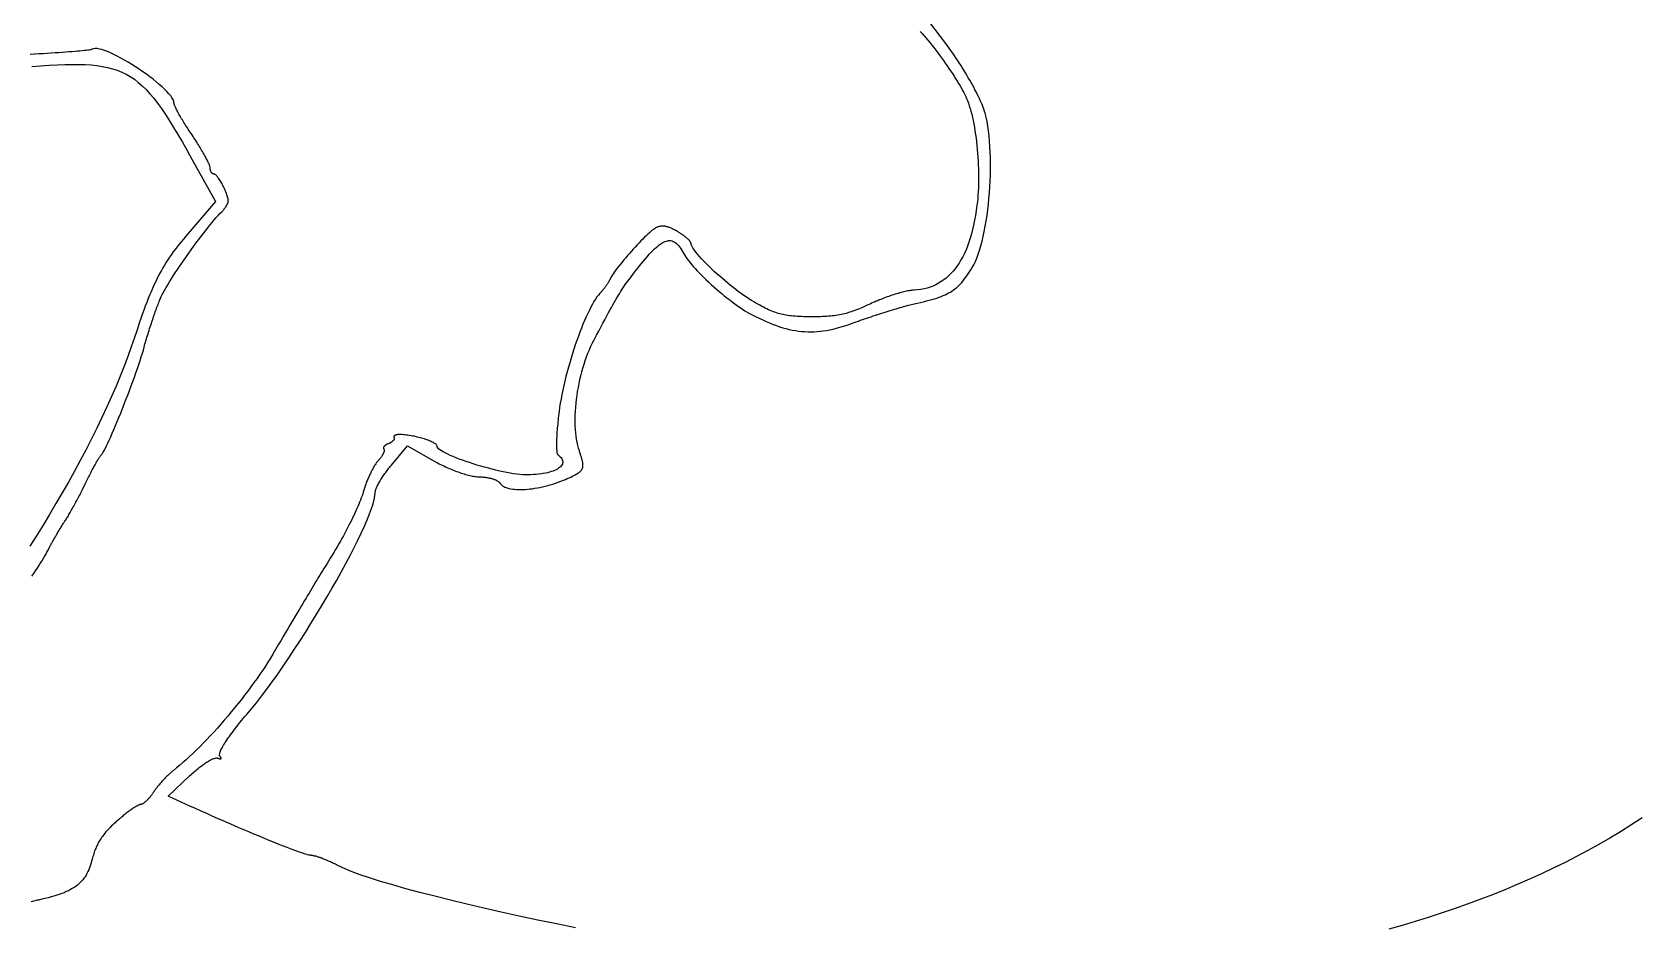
# Model space of a CAD drawing. Extents: x -25 to 25, y -25 to 25.
# Drawn here: x -2.65 to 13.23, y -16.41 to -7.57 of the extents above; entities that cross this region are included whole.
import ezdxf

# ---------------------------------------------------------------- set-up
doc = ezdxf.new("R2010")
doc.units = 0
for name, color, linetype in [('CUT', 1, 'CONTINUOUS'), ('MYON', 7, 'CONTINUOUS'), ('YOUMU', 7, 'CONTINUOUS')]:
    doc.layers.add(name, color=color, linetype=linetype)

msp = doc.modelspace()

# ---------------------------------------------------------------- linework, layer by layer
at = {"layer": 'CUT'}
msp.add_circle((0, 0), 25, dxfattribs=at)
at = {"layer": 'MYON'}
for points in [[(2.717, -16.42), (2.529, -16.382), (2.344, -16.344), (2.162, -16.305), (1.984, -16.266), (1.811, -16.227), (1.644, -16.188), (1.482, -16.149), (1.328, -16.11), (1.18, -16.072), (1.041, -16.035), (0.911, -15.998), (0.791, -15.962), (0.681, -15.927), (0.581, -15.893), (0.494, -15.86), (0.418, -15.829), (0.356, -15.799), (0.346, -15.794), (0.337, -15.79), (0.327, -15.785), (0.317, -15.78), (0.307, -15.775), (0.297, -15.771), (0.287, -15.766), (0.277, -15.762), (0.268, -15.758), (0.258, -15.753), (0.248, -15.749), (0.239, -15.746), (0.229, -15.742), (0.22, -15.738), (0.211, -15.735), (0.202, -15.731), (0.194, -15.728), (0.185, -15.725), (0.177, -15.723), (0.169, -15.72), (0.161, -15.718), (0.154, -15.715), (0.147, -15.713), (0.14, -15.712), (0.133, -15.71), (0.127, -15.709), (0.121, -15.708), (0.116, -15.707), (0.111, -15.706), (0.107, -15.706), (0.103, -15.705), (0.095, -15.705), (0.084, -15.703), (0.071, -15.699), (0.054, -15.695), (0.035, -15.689), (0.013, -15.681), (-0.011, -15.673), (-0.037, -15.664), (-0.066, -15.653), (-0.097, -15.641), (-0.13, -15.629), (-0.166, -15.615), (-0.203, -15.6), (-0.242, -15.585), (-0.282, -15.568), (-0.325, -15.551), (-0.369, -15.533), (-0.414, -15.514), (-0.461, -15.495), (-0.509, -15.474), (-0.558, -15.453), (-0.608, -15.432), (-0.659, -15.41), (-0.711, -15.387), (-0.764, -15.364), (-0.818, -15.341), (-0.872, -15.317), (-0.926, -15.293), (-0.982, -15.268), (-1.037, -15.243), (-1.093, -15.218), (-1.308, -15.12), (-1.093, -14.918), (-1.081, -14.907), (-1.07, -14.896), (-1.058, -14.886), (-1.047, -14.876), (-1.035, -14.866), (-1.024, -14.857), (-1.012, -14.848), (-1.001, -14.839), (-0.99, -14.83), (-0.979, -14.822), (-0.968, -14.814), (-0.958, -14.807), (-0.947, -14.8), (-0.937, -14.793), (-0.927, -14.786), (-0.917, -14.78), (-0.908, -14.775), (-0.898, -14.769), (-0.89, -14.765), (-0.881, -14.76), (-0.873, -14.756), (-0.865, -14.753), (-0.857, -14.75), (-0.85, -14.747), (-0.844, -14.745), (-0.838, -14.744), (-0.832, -14.743), (-0.827, -14.743), (-0.822, -14.743), (-0.818, -14.744), (-0.814, -14.745), (-0.811, -14.747), (-0.808, -14.748), (-0.805, -14.749), (-0.802, -14.75), (-0.799, -14.751), (-0.797, -14.752), (-0.795, -14.752), (-0.793, -14.753), (-0.791, -14.753), (-0.789, -14.753), (-0.787, -14.753), (-0.786, -14.753), (-0.785, -14.753), (-0.784, -14.752), (-0.783, -14.752), (-0.783, -14.751), (-0.782, -14.75), (-0.782, -14.749), (-0.782, -14.748), (-0.782, -14.747), (-0.782, -14.745), (-0.783, -14.744), (-0.784, -14.742), (-0.785, -14.741), (-0.786, -14.739), (-0.787, -14.737), (-0.789, -14.734), (-0.79, -14.732), (-0.792, -14.73), (-0.794, -14.727), (-0.797, -14.725), (-0.799, -14.721), (-0.8, -14.717), (-0.8, -14.712), (-0.799, -14.706), (-0.798, -14.699), (-0.796, -14.692), (-0.793, -14.683), (-0.789, -14.674), (-0.785, -14.664), (-0.779, -14.654), (-0.773, -14.642), (-0.767, -14.63), (-0.759, -14.618), (-0.751, -14.604), (-0.743, -14.591), (-0.733, -14.576), (-0.724, -14.561), (-0.713, -14.546), (-0.702, -14.53), (-0.691, -14.514), (-0.679, -14.498), (-0.666, -14.481), (-0.653, -14.463), (-0.639, -14.446), (-0.625, -14.428), (-0.611, -14.41), (-0.596, -14.391), (-0.581, -14.373), (-0.565, -14.354), (-0.549, -14.335), (-0.533, -14.316), (-0.485, -14.259), (-0.435, -14.198), (-0.384, -14.133), (-0.332, -14.063), (-0.279, -13.991), (-0.225, -13.915), (-0.171, -13.836), (-0.116, -13.755), (-0.061, -13.673), (-0.006, -13.588), (0.049, -13.503), (0.103, -13.416), (0.156, -13.33), (0.209, -13.243), (0.26, -13.156), (0.309, -13.07), (0.358, -12.986), (0.404, -12.902), (0.448, -12.821), (0.49, -12.742), (0.529, -12.665), (0.566, -12.591), (0.6, -12.521), (0.631, -12.454), (0.658, -12.391), (0.682, -12.333), (0.701, -12.28), (0.717, -12.232), (0.729, -12.189), (0.736, -12.153), (0.738, -12.123), (0.739, -12.118), (0.739, -12.113), (0.74, -12.108), (0.742, -12.102), (0.744, -12.095), (0.746, -12.088), (0.749, -12.081), (0.752, -12.074), (0.755, -12.066), (0.759, -12.058), (0.763, -12.05), (0.767, -12.041), (0.772, -12.032), (0.777, -12.023), (0.783, -12.013), (0.788, -12.004), (0.794, -11.994), (0.8, -11.984), (0.807, -11.974), (0.813, -11.964), (0.82, -11.954), (0.827, -11.943), (0.834, -11.933), (0.842, -11.923), (0.849, -11.912), (0.857, -11.902), (0.865, -11.891), (0.873, -11.881), (0.882, -11.87), (0.89, -11.86), (0.898, -11.85), (1.059, -11.66), (1.326, -11.813), (1.34, -11.821), (1.355, -11.829), (1.37, -11.837), (1.385, -11.844), (1.401, -11.852), (1.416, -11.859), (1.432, -11.867), (1.447, -11.874), (1.463, -11.881), (1.479, -11.888), (1.495, -11.894), (1.511, -11.901), (1.526, -11.907), (1.542, -11.913), (1.557, -11.918), (1.573, -11.924), (1.588, -11.929), (1.603, -11.934), (1.618, -11.938), (1.632, -11.942), (1.646, -11.946), (1.66, -11.95), (1.674, -11.953), (1.687, -11.956), (1.699, -11.959), (1.711, -11.961), (1.723, -11.963), (1.734, -11.964), (1.745, -11.966), (1.755, -11.966), (1.764, -11.966), (1.773, -11.967), (1.782, -11.967), (1.791, -11.967), (1.8, -11.968), (1.809, -11.969), (1.818, -11.97), (1.827, -11.971), (1.836, -11.972), (1.844, -11.973), (1.853, -11.975), (1.861, -11.977), (1.869, -11.978), (1.877, -11.98), (1.885, -11.982), (1.892, -11.984), (1.9, -11.987), (1.907, -11.989), (1.914, -11.992), (1.92, -11.994), (1.927, -11.997), (1.933, -11.999), (1.938, -12.002), (1.944, -12.005), (1.949, -12.008), (1.954, -12.011), (1.958, -12.014), (1.962, -12.017), (1.966, -12.021), (1.969, -12.024), (1.972, -12.027), (1.974, -12.031), (1.98, -12.039), (1.988, -12.047), (1.997, -12.054), (2.008, -12.061), (2.02, -12.067), (2.033, -12.072), (2.047, -12.077), (2.063, -12.081), (2.079, -12.084), (2.097, -12.087), (2.115, -12.089), (2.135, -12.09), (2.155, -12.091), (2.176, -12.091), (2.198, -12.091), (2.221, -12.09), (2.244, -12.088), (2.267, -12.086), (2.291, -12.083), (2.316, -12.079), (2.341, -12.075), (2.366, -12.07), (2.391, -12.065), (2.417, -12.058), (2.443, -12.052), (2.468, -12.045), (2.494, -12.037), (2.52, -12.028), (2.546, -12.019), (2.571, -12.01), (2.597, -11.999), (2.617, -11.991), (2.636, -11.983), (2.654, -11.975), (2.67, -11.968), (2.686, -11.96), (2.7, -11.954), (2.713, -11.947), (2.725, -11.94), (2.736, -11.934), (2.746, -11.928), (2.754, -11.921), (2.762, -11.915), (2.769, -11.908), (2.775, -11.901), (2.78, -11.894), (2.784, -11.887), (2.787, -11.879), (2.789, -11.871), (2.79, -11.863), (2.791, -11.854), (2.791, -11.844), (2.79, -11.834), (2.789, -11.824), (2.786, -11.812), (2.784, -11.8), (2.78, -11.787), (2.776, -11.773), (2.771, -11.759), (2.766, -11.743), (2.761, -11.726), (2.755, -11.709), (2.746, -11.682), (2.739, -11.655), (2.732, -11.625), (2.727, -11.595), (2.722, -11.563), (2.719, -11.531), (2.716, -11.497), (2.714, -11.462), (2.714, -11.427), (2.714, -11.39), (2.715, -11.353), (2.716, -11.316), (2.719, -11.278), (2.723, -11.24), (2.727, -11.201), (2.732, -11.162), (2.738, -11.123), (2.745, -11.084), (2.752, -11.045), (2.761, -11.006), (2.77, -10.967), (2.78, -10.929), (2.79, -10.891), (2.802, -10.853), (2.814, -10.816), (2.826, -10.78), (2.84, -10.745), (2.854, -10.71), (2.869, -10.676), (2.884, -10.644), (2.9, -10.612), (2.924, -10.568), (2.946, -10.526), (2.967, -10.486), (2.987, -10.449), (3.006, -10.414), (3.023, -10.381), (3.04, -10.35), (3.056, -10.321), (3.071, -10.294), (3.086, -10.268), (3.1, -10.244), (3.113, -10.22), (3.126, -10.199), (3.138, -10.178), (3.15, -10.158), (3.162, -10.138), (3.174, -10.12), (3.186, -10.102), (3.197, -10.084), (3.209, -10.067), (3.221, -10.05), (3.233, -10.033), (3.246, -10.016), (3.259, -9.999), (3.272, -9.981), (3.286, -9.963), (3.301, -9.944), (3.316, -9.924), (3.333, -9.904), (3.35, -9.882), (3.368, -9.86), (3.388, -9.834), (3.408, -9.811), (3.427, -9.788), (3.446, -9.768), (3.464, -9.748), (3.481, -9.73), (3.498, -9.714), (3.514, -9.699), (3.529, -9.686), (3.544, -9.674), (3.559, -9.664), (3.573, -9.655), (3.586, -9.648), (3.6, -9.642), (3.612, -9.637), (3.625, -9.634), (3.637, -9.632), (3.648, -9.632), (3.66, -9.633), (3.671, -9.636), (3.682, -9.64), (3.693, -9.646), (3.703, -9.652), (3.714, -9.661), (3.724, -9.67), (3.734, -9.681), (3.744, -9.694), (3.754, -9.707), (3.764, -9.723), (3.774, -9.739), (3.784, -9.757), (3.793, -9.773), (3.804, -9.79), (3.816, -9.808), (3.83, -9.827), (3.845, -9.846), (3.862, -9.867), (3.88, -9.887), (3.899, -9.909), (3.919, -9.931), (3.941, -9.953), (3.963, -9.975), (3.986, -9.998), (4.009, -10.021), (4.033, -10.044), (4.058, -10.066), (4.083, -10.089), (4.109, -10.112), (4.135, -10.134), (4.161, -10.156), (4.187, -10.177), (4.213, -10.198), (4.24, -10.219), (4.266, -10.238), (4.291, -10.257), (4.317, -10.276), (4.342, -10.293), (4.366, -10.309), (4.39, -10.325), (4.413, -10.339), (4.436, -10.352), (4.457, -10.363), (4.494, -10.382), (4.53, -10.4), (4.566, -10.416), (4.601, -10.432), (4.635, -10.446), (4.668, -10.46), (4.701, -10.472), (4.733, -10.483), (4.765, -10.493), (4.796, -10.502), (4.828, -10.509), (4.858, -10.516), (4.889, -10.522), (4.92, -10.526), (4.95, -10.53), (4.98, -10.532), (5.011, -10.533), (5.041, -10.533), (5.072, -10.533), (5.103, -10.531), (5.134, -10.528), (5.165, -10.524), (5.197, -10.519), (5.229, -10.513), (5.262, -10.506), (5.295, -10.498), (5.329, -10.488), (5.363, -10.478), (5.399, -10.467), (5.435, -10.455), (5.471, -10.442), (5.491, -10.435), (5.511, -10.427), (5.532, -10.42), (5.552, -10.413), (5.573, -10.406), (5.594, -10.398), (5.616, -10.391), (5.637, -10.384), (5.658, -10.377), (5.68, -10.37), (5.701, -10.363), (5.722, -10.356), (5.744, -10.349), (5.765, -10.342), (5.786, -10.336), (5.806, -10.329), (5.827, -10.323), (5.847, -10.317), (5.867, -10.311), (5.886, -10.305), (5.905, -10.299), (5.923, -10.294), (5.941, -10.289), (5.958, -10.284), (5.975, -10.28), (5.991, -10.275), (6.007, -10.271), (6.021, -10.267), (6.035, -10.264), (6.048, -10.261), (6.061, -10.258), (6.094, -10.251), (6.126, -10.243), (6.156, -10.236), (6.185, -10.229), (6.212, -10.222), (6.238, -10.214), (6.262, -10.207), (6.285, -10.2), (6.308, -10.192), (6.329, -10.184), (6.349, -10.176), (6.368, -10.168), (6.386, -10.159), (6.403, -10.15), (6.42, -10.141), (6.435, -10.131), (6.451, -10.12), (6.465, -10.11), (6.48, -10.098), (6.493, -10.086), (6.507, -10.073), (6.52, -10.059), (6.533, -10.045), (6.546, -10.03), (6.558, -10.014), (6.571, -9.997), (6.584, -9.98), (6.597, -9.961), (6.61, -9.941), (6.623, -9.92), (6.637, -9.898), (6.653, -9.871), (6.668, -9.839), (6.682, -9.805), (6.696, -9.767), (6.709, -9.727), (6.722, -9.684), (6.734, -9.639), (6.745, -9.591), (6.755, -9.542), (6.765, -9.491), (6.774, -9.438), (6.782, -9.384), (6.789, -9.329), (6.796, -9.273), (6.801, -9.216), (6.806, -9.158), (6.81, -9.1), (6.813, -9.042), (6.815, -8.985), (6.816, -8.927), (6.816, -8.87), (6.815, -8.814), (6.814, -8.758), (6.811, -8.704), (6.807, -8.651), (6.802, -8.599), (6.797, -8.549), (6.79, -8.502), (6.782, -8.456), (6.773, -8.412), (6.763, -8.372), (6.758, -8.357), (6.753, -8.341), (6.747, -8.324), (6.741, -8.307), (6.733, -8.289), (6.725, -8.269), (6.716, -8.25), (6.707, -8.229), (6.697, -8.208), (6.686, -8.186), (6.675, -8.164), (6.663, -8.142), (6.651, -8.118), (6.638, -8.095), (6.625, -8.071), (6.611, -8.047), (6.597, -8.023), (6.583, -7.998), (6.568, -7.974), (6.553, -7.949), (6.538, -7.924), (6.522, -7.9), (6.506, -7.875), (6.49, -7.851), (6.474, -7.826), (6.457, -7.802), (6.441, -7.778), (6.424, -7.754), (6.408, -7.731), (6.391, -7.708), (6.374, -7.686), (6.059, -7.269)], [(-2.655, -7.914), (-2.567, -7.907), (-2.483, -7.901), (-2.404, -7.897), (-2.329, -7.893), (-2.258, -7.892), (-2.191, -7.892), (-2.128, -7.894), (-2.068, -7.897), (-2.012, -7.903), (-1.958, -7.911), (-1.906, -7.921), (-1.858, -7.934), (-1.811, -7.949), (-1.766, -7.967), (-1.723, -7.988), (-1.682, -8.012), (-1.641, -8.039), (-1.602, -8.07), (-1.564, -8.104), (-1.525, -8.141), (-1.488, -8.182), (-1.45, -8.227), (-1.412, -8.276), (-1.373, -8.329), (-1.334, -8.386), (-1.294, -8.448), (-1.253, -8.514), (-1.21, -8.585), (-1.166, -8.661), (-1.12, -8.742), (-1.072, -8.827), (-0.838, -9.245), (-1.133, -9.59), (-1.156, -9.617), (-1.177, -9.643), (-1.198, -9.669), (-1.218, -9.695), (-1.238, -9.72), (-1.257, -9.745), (-1.275, -9.771), (-1.293, -9.796), (-1.31, -9.822), (-1.326, -9.847), (-1.343, -9.874), (-1.359, -9.9), (-1.374, -9.927), (-1.389, -9.955), (-1.404, -9.983), (-1.419, -10.012), (-1.433, -10.042), (-1.448, -10.073), (-1.462, -10.104), (-1.476, -10.137), (-1.49, -10.171), (-1.505, -10.206), (-1.519, -10.243), (-1.533, -10.281), (-1.548, -10.32), (-1.563, -10.361), (-1.578, -10.403), (-1.593, -10.448), (-1.608, -10.494), (-1.624, -10.542), (-1.641, -10.591), (-1.671, -10.683), (-1.705, -10.777), (-1.742, -10.874), (-1.781, -10.972), (-1.822, -11.072), (-1.866, -11.173), (-1.912, -11.276), (-1.961, -11.38), (-2.011, -11.485), (-2.064, -11.59), (-2.118, -11.697), (-2.175, -11.804), (-2.232, -11.911), (-2.292, -12.018), (-2.353, -12.125), (-2.415, -12.231), (-2.478, -12.338), (-2.543, -12.443), (-2.608, -12.548), (-2.675, -12.651)], [(13.255, -15.335), (13.142, -15.408), (13.039, -15.472), (12.934, -15.535), (12.826, -15.597), (12.717, -15.658), (12.605, -15.717), (12.492, -15.775), (12.376, -15.832), (12.259, -15.887), (12.14, -15.941), (12.02, -15.994), (11.898, -16.045), (11.775, -16.095), (11.65, -16.143), (11.525, -16.189), (11.398, -16.234), (11.27, -16.278), (11.141, -16.32), (11.012, -16.36), (10.882, -16.398), (10.751, -16.435)]]:
    msp.add_lwpolyline(points, dxfattribs=at)
at = {"layer": 'YOUMU'}
for points in [[(6.123, -7.567), (6.142, -7.588), (6.16, -7.609), (6.179, -7.631), (6.198, -7.654), (6.217, -7.677), (6.237, -7.701), (6.256, -7.726), (6.275, -7.751), (6.295, -7.776), (6.314, -7.802), (6.333, -7.827), (6.351, -7.853), (6.37, -7.879), (6.388, -7.905), (6.406, -7.931), (6.423, -7.957), (6.44, -7.982), (6.457, -8.008), (6.472, -8.032), (6.488, -8.057), (6.502, -8.081), (6.516, -8.104), (6.529, -8.127), (6.541, -8.149), (6.552, -8.17), (6.563, -8.19), (6.572, -8.21), (6.581, -8.228), (6.59, -8.25), (6.599, -8.274), (6.607, -8.3), (6.616, -8.326), (6.623, -8.355), (6.631, -8.384), (6.638, -8.415), (6.645, -8.447), (6.652, -8.479), (6.658, -8.513), (6.663, -8.548), (6.669, -8.583), (6.674, -8.619), (6.678, -8.656), (6.682, -8.693), (6.686, -8.731), (6.689, -8.769), (6.692, -8.807), (6.694, -8.845), (6.696, -8.883), (6.697, -8.922), (6.698, -8.96), (6.699, -8.998), (6.699, -9.035), (6.698, -9.073), (6.697, -9.109), (6.695, -9.146), (6.693, -9.181), (6.69, -9.216), (6.687, -9.25), (6.683, -9.283), (6.676, -9.335), (6.669, -9.384), (6.66, -9.432), (6.65, -9.479), (6.64, -9.524), (6.629, -9.567), (6.616, -9.609), (6.603, -9.649), (6.589, -9.687), (6.575, -9.724), (6.559, -9.759), (6.542, -9.792), (6.525, -9.824), (6.507, -9.855), (6.488, -9.883), (6.468, -9.91), (6.447, -9.936), (6.425, -9.959), (6.403, -9.982), (6.379, -10.002), (6.355, -10.021), (6.33, -10.038), (6.304, -10.054), (6.277, -10.068), (6.249, -10.081), (6.221, -10.091), (6.191, -10.101), (6.161, -10.108), (6.129, -10.114), (6.097, -10.119), (6.064, -10.121), (6.055, -10.122), (6.045, -10.123), (6.035, -10.124), (6.024, -10.126), (6.012, -10.128), (6, -10.13), (5.987, -10.133), (5.974, -10.136), (5.961, -10.139), (5.947, -10.143), (5.933, -10.146), (5.919, -10.15), (5.904, -10.154), (5.889, -10.159), (5.874, -10.163), (5.859, -10.168), (5.843, -10.173), (5.827, -10.178), (5.812, -10.184), (5.796, -10.189), (5.78, -10.195), (5.764, -10.201), (5.749, -10.207), (5.733, -10.213), (5.717, -10.219), (5.702, -10.226), (5.686, -10.232), (5.671, -10.239), (5.656, -10.245), (5.641, -10.252), (5.627, -10.259), (5.606, -10.268), (5.586, -10.278), (5.566, -10.287), (5.547, -10.295), (5.529, -10.303), (5.511, -10.31), (5.493, -10.317), (5.475, -10.324), (5.458, -10.33), (5.441, -10.336), (5.424, -10.341), (5.408, -10.346), (5.391, -10.351), (5.374, -10.355), (5.358, -10.359), (5.341, -10.363), (5.324, -10.366), (5.307, -10.369), (5.29, -10.372), (5.272, -10.374), (5.254, -10.376), (5.236, -10.378), (5.217, -10.38), (5.198, -10.381), (5.178, -10.382), (5.157, -10.383), (5.136, -10.384), (5.114, -10.384), (5.092, -10.385), (5.069, -10.385), (5.044, -10.385), (5.019, -10.385), (4.994, -10.384), (4.971, -10.384), (4.949, -10.383), (4.927, -10.382), (4.907, -10.381), (4.887, -10.38), (4.868, -10.378), (4.849, -10.377), (4.832, -10.375), (4.814, -10.372), (4.797, -10.37), (4.781, -10.367), (4.765, -10.363), (4.749, -10.36), (4.734, -10.356), (4.718, -10.351), (4.703, -10.346), (4.687, -10.341), (4.672, -10.335), (4.656, -10.329), (4.64, -10.322), (4.624, -10.315), (4.608, -10.307), (4.591, -10.299), (4.573, -10.29), (4.555, -10.281), (4.537, -10.271), (4.518, -10.26), (4.498, -10.249), (4.477, -10.237), (4.454, -10.223), (4.43, -10.208), (4.405, -10.192), (4.38, -10.175), (4.354, -10.156), (4.328, -10.137), (4.301, -10.117), (4.274, -10.096), (4.248, -10.075), (4.221, -10.053), (4.194, -10.031), (4.168, -10.008), (4.142, -9.985), (4.116, -9.963), (4.091, -9.94), (4.067, -9.917), (4.044, -9.894), (4.021, -9.872), (3.999, -9.85), (3.979, -9.829), (3.959, -9.809), (3.941, -9.789), (3.925, -9.769), (3.91, -9.751), (3.897, -9.734), (3.885, -9.718), (3.875, -9.703), (3.868, -9.69), (3.862, -9.677), (3.858, -9.667), (3.857, -9.658), (3.857, -9.656), (3.856, -9.654), (3.856, -9.651), (3.854, -9.649), (3.853, -9.646), (3.851, -9.643), (3.849, -9.64), (3.846, -9.637), (3.843, -9.633), (3.84, -9.63), (3.837, -9.626), (3.833, -9.623), (3.829, -9.619), (3.825, -9.615), (3.82, -9.611), (3.816, -9.607), (3.811, -9.603), (3.806, -9.599), (3.8, -9.595), (3.795, -9.59), (3.789, -9.586), (3.783, -9.582), (3.777, -9.577), (3.771, -9.573), (3.764, -9.569), (3.758, -9.564), (3.751, -9.56), (3.745, -9.556), (3.738, -9.551), (3.731, -9.547), (3.724, -9.543), (3.714, -9.537), (3.705, -9.532), (3.696, -9.527), (3.687, -9.523), (3.679, -9.518), (3.671, -9.514), (3.663, -9.511), (3.655, -9.507), (3.647, -9.504), (3.639, -9.501), (3.632, -9.499), (3.625, -9.497), (3.618, -9.495), (3.611, -9.493), (3.604, -9.492), (3.598, -9.491), (3.591, -9.49), (3.585, -9.49), (3.578, -9.49), (3.572, -9.49), (3.566, -9.49), (3.56, -9.491), (3.554, -9.492), (3.548, -9.493), (3.542, -9.494), (3.536, -9.496), (3.53, -9.498), (3.524, -9.501), (3.518, -9.503), (3.512, -9.506), (3.506, -9.509), (3.496, -9.515), (3.486, -9.522), (3.474, -9.531), (3.461, -9.542), (3.447, -9.555), (3.431, -9.569), (3.415, -9.584), (3.399, -9.6), (3.381, -9.618), (3.363, -9.636), (3.345, -9.655), (3.326, -9.675), (3.307, -9.696), (3.288, -9.717), (3.269, -9.738), (3.25, -9.759), (3.231, -9.781), (3.213, -9.802), (3.195, -9.823), (3.178, -9.844), (3.161, -9.865), (3.145, -9.885), (3.13, -9.904), (3.116, -9.922), (3.103, -9.94), (3.092, -9.956), (3.081, -9.972), (3.072, -9.986), (3.065, -9.998), (3.059, -10.009), (3.055, -10.019), (3.054, -10.021), (3.053, -10.024), (3.051, -10.028), (3.05, -10.031), (3.048, -10.034), (3.046, -10.038), (3.044, -10.042), (3.041, -10.046), (3.039, -10.05), (3.036, -10.054), (3.033, -10.059), (3.03, -10.063), (3.027, -10.068), (3.024, -10.072), (3.021, -10.077), (3.017, -10.082), (3.014, -10.086), (3.01, -10.091), (3.006, -10.096), (3.003, -10.101), (2.999, -10.106), (2.995, -10.111), (2.991, -10.116), (2.987, -10.121), (2.983, -10.126), (2.978, -10.131), (2.974, -10.136), (2.97, -10.14), (2.966, -10.145), (2.961, -10.15), (2.957, -10.154), (2.943, -10.171), (2.929, -10.189), (2.914, -10.211), (2.899, -10.235), (2.884, -10.261), (2.869, -10.289), (2.854, -10.319), (2.838, -10.351), (2.822, -10.385), (2.807, -10.421), (2.791, -10.458), (2.776, -10.496), (2.76, -10.536), (2.745, -10.577), (2.73, -10.619), (2.715, -10.662), (2.701, -10.705), (2.687, -10.749), (2.673, -10.794), (2.66, -10.839), (2.647, -10.884), (2.634, -10.93), (2.623, -10.975), (2.612, -11.02), (2.601, -11.065), (2.591, -11.11), (2.582, -11.154), (2.574, -11.197), (2.567, -11.239), (2.56, -11.281), (2.554, -11.322), (2.552, -11.343), (2.549, -11.364), (2.547, -11.384), (2.545, -11.405), (2.543, -11.425), (2.541, -11.445), (2.539, -11.464), (2.537, -11.483), (2.536, -11.502), (2.534, -11.52), (2.533, -11.538), (2.532, -11.555), (2.531, -11.572), (2.53, -11.588), (2.53, -11.603), (2.529, -11.618), (2.529, -11.633), (2.529, -11.646), (2.529, -11.659), (2.529, -11.671), (2.529, -11.682), (2.53, -11.693), (2.531, -11.703), (2.531, -11.712), (2.532, -11.72), (2.534, -11.727), (2.535, -11.733), (2.536, -11.738), (2.538, -11.742), (2.54, -11.745), (2.542, -11.747), (2.554, -11.757), (2.565, -11.767), (2.574, -11.776), (2.581, -11.786), (2.586, -11.796), (2.589, -11.805), (2.591, -11.815), (2.591, -11.824), (2.59, -11.833), (2.587, -11.842), (2.582, -11.85), (2.576, -11.859), (2.569, -11.867), (2.56, -11.875), (2.55, -11.882), (2.538, -11.89), (2.525, -11.897), (2.511, -11.903), (2.495, -11.909), (2.478, -11.915), (2.46, -11.921), (2.441, -11.926), (2.421, -11.93), (2.399, -11.934), (2.377, -11.937), (2.353, -11.94), (2.329, -11.943), (2.303, -11.944), (2.277, -11.946), (2.25, -11.946), (2.222, -11.946), (2.196, -11.945), (2.168, -11.943), (2.138, -11.94), (2.106, -11.935), (2.073, -11.93), (2.039, -11.924), (2.004, -11.917), (1.968, -11.909), (1.931, -11.901), (1.894, -11.892), (1.856, -11.882), (1.818, -11.872), (1.781, -11.861), (1.743, -11.85), (1.707, -11.838), (1.671, -11.826), (1.636, -11.814), (1.601, -11.802), (1.569, -11.79), (1.537, -11.778), (1.508, -11.766), (1.48, -11.754), (1.455, -11.742), (1.431, -11.73), (1.41, -11.719), (1.392, -11.708), (1.377, -11.698), (1.365, -11.688), (1.356, -11.678), (1.35, -11.669), (1.348, -11.661), (1.348, -11.658), (1.346, -11.654), (1.343, -11.65), (1.339, -11.645), (1.334, -11.641), (1.328, -11.637), (1.321, -11.632), (1.313, -11.628), (1.304, -11.623), (1.295, -11.619), (1.284, -11.614), (1.273, -11.61), (1.262, -11.605), (1.25, -11.601), (1.237, -11.597), (1.224, -11.592), (1.21, -11.588), (1.196, -11.584), (1.182, -11.58), (1.167, -11.576), (1.152, -11.573), (1.137, -11.569), (1.122, -11.566), (1.107, -11.563), (1.092, -11.56), (1.076, -11.557), (1.061, -11.555), (1.046, -11.553), (1.031, -11.551), (1.017, -11.55), (1.003, -11.549), (0.997, -11.549), (0.992, -11.548), (0.987, -11.548), (0.982, -11.548), (0.978, -11.548), (0.973, -11.548), (0.969, -11.549), (0.965, -11.549), (0.96, -11.549), (0.957, -11.55), (0.953, -11.55), (0.949, -11.551), (0.946, -11.552), (0.943, -11.553), (0.94, -11.554), (0.937, -11.554), (0.935, -11.555), (0.932, -11.557), (0.93, -11.558), (0.928, -11.559), (0.927, -11.56), (0.925, -11.561), (0.924, -11.563), (0.923, -11.564), (0.922, -11.566), (0.922, -11.567), (0.922, -11.569), (0.922, -11.571), (0.922, -11.572), (0.923, -11.574), (0.924, -11.576), (0.925, -11.577), (0.926, -11.579), (0.926, -11.581), (0.927, -11.583), (0.927, -11.585), (0.927, -11.587), (0.926, -11.589), (0.926, -11.591), (0.925, -11.594), (0.925, -11.596), (0.924, -11.598), (0.922, -11.6), (0.921, -11.602), (0.919, -11.604), (0.918, -11.606), (0.916, -11.609), (0.914, -11.611), (0.912, -11.613), (0.909, -11.615), (0.907, -11.617), (0.904, -11.619), (0.902, -11.621), (0.899, -11.623), (0.896, -11.625), (0.893, -11.627), (0.889, -11.629), (0.886, -11.631), (0.882, -11.632), (0.879, -11.634), (0.875, -11.636), (0.871, -11.637), (0.867, -11.639), (0.864, -11.64), (0.86, -11.642), (0.857, -11.644), (0.853, -11.645), (0.85, -11.647), (0.847, -11.649), (0.844, -11.651), (0.841, -11.653), (0.839, -11.654), (0.836, -11.656), (0.834, -11.658), (0.832, -11.66), (0.83, -11.662), (0.828, -11.664), (0.826, -11.666), (0.825, -11.668), (0.823, -11.67), (0.822, -11.671), (0.821, -11.673), (0.821, -11.675), (0.82, -11.677), (0.82, -11.679), (0.819, -11.68), (0.819, -11.682), (0.82, -11.684), (0.82, -11.685), (0.821, -11.687), (0.822, -11.689), (0.823, -11.69), (0.824, -11.691), (0.825, -11.693), (0.826, -11.695), (0.827, -11.697), (0.828, -11.699), (0.828, -11.701), (0.828, -11.704), (0.828, -11.706), (0.828, -11.709), (0.827, -11.712), (0.826, -11.715), (0.825, -11.719), (0.824, -11.722), (0.823, -11.726), (0.821, -11.729), (0.82, -11.733), (0.818, -11.737), (0.816, -11.741), (0.813, -11.745), (0.811, -11.75), (0.808, -11.754), (0.806, -11.758), (0.803, -11.763), (0.8, -11.767), (0.796, -11.772), (0.793, -11.776), (0.79, -11.781), (0.786, -11.785), (0.782, -11.79), (0.778, -11.794), (0.774, -11.799), (0.77, -11.804), (0.766, -11.808), (0.761, -11.814), (0.757, -11.819), (0.752, -11.826), (0.747, -11.832), (0.743, -11.839), (0.738, -11.846), (0.733, -11.854), (0.728, -11.862), (0.723, -11.87), (0.718, -11.879), (0.714, -11.887), (0.709, -11.896), (0.704, -11.906), (0.699, -11.915), (0.694, -11.925), (0.689, -11.935), (0.685, -11.945), (0.68, -11.955), (0.676, -11.965), (0.671, -11.975), (0.667, -11.986), (0.662, -11.996), (0.658, -12.007), (0.654, -12.017), (0.65, -12.027), (0.647, -12.038), (0.643, -12.048), (0.639, -12.059), (0.636, -12.069), (0.633, -12.079), (0.627, -12.097), (0.621, -12.116), (0.615, -12.135), (0.608, -12.155), (0.601, -12.175), (0.593, -12.195), (0.584, -12.216), (0.576, -12.237), (0.567, -12.259), (0.557, -12.28), (0.547, -12.303), (0.537, -12.326), (0.526, -12.349), (0.514, -12.372), (0.503, -12.396), (0.491, -12.421), (0.478, -12.445), (0.465, -12.471), (0.452, -12.496), (0.438, -12.522), (0.424, -12.548), (0.409, -12.575), (0.394, -12.601), (0.378, -12.629), (0.363, -12.656), (0.346, -12.684), (0.33, -12.713), (0.313, -12.741), (0.295, -12.77), (0.277, -12.8), (0.259, -12.829), (0.245, -12.851), (0.232, -12.873), (0.219, -12.894), (0.206, -12.916), (0.193, -12.937), (0.179, -12.958), (0.166, -12.98), (0.153, -13.001), (0.14, -13.023), (0.127, -13.045), (0.113, -13.068), (0.099, -13.091), (0.085, -13.114), (0.07, -13.139), (0.055, -13.164), (0.04, -13.189), (0.024, -13.216), (0.008, -13.243), (-0.009, -13.272), (-0.027, -13.301), (-0.045, -13.332), (-0.064, -13.364), (-0.084, -13.397), (-0.104, -13.431), (-0.125, -13.467), (-0.148, -13.505), (-0.171, -13.544), (-0.195, -13.585), (-0.22, -13.627), (-0.246, -13.671), (-0.273, -13.717), (-0.296, -13.756), (-0.321, -13.796), (-0.346, -13.835), (-0.373, -13.876), (-0.4, -13.917), (-0.429, -13.958), (-0.459, -13.999), (-0.489, -14.041), (-0.52, -14.082), (-0.552, -14.124), (-0.584, -14.166), (-0.617, -14.207), (-0.65, -14.248), (-0.684, -14.289), (-0.718, -14.33), (-0.752, -14.37), (-0.787, -14.41), (-0.821, -14.449), (-0.856, -14.487), (-0.891, -14.525), (-0.926, -14.562), (-0.96, -14.598), (-0.995, -14.632), (-1.029, -14.666), (-1.063, -14.699), (-1.096, -14.73), (-1.129, -14.761), (-1.162, -14.789), (-1.194, -14.817), (-1.225, -14.842), (-1.255, -14.867), (-1.262, -14.872), (-1.268, -14.877), (-1.274, -14.882), (-1.281, -14.888), (-1.288, -14.894), (-1.294, -14.9), (-1.301, -14.906), (-1.308, -14.913), (-1.315, -14.92), (-1.322, -14.926), (-1.329, -14.933), (-1.336, -14.94), (-1.343, -14.948), (-1.35, -14.955), (-1.357, -14.962), (-1.364, -14.97), (-1.37, -14.977), (-1.377, -14.985), (-1.384, -14.993), (-1.39, -15), (-1.397, -15.008), (-1.403, -15.015), (-1.409, -15.023), (-1.415, -15.03), (-1.42, -15.038), (-1.426, -15.045), (-1.431, -15.052), (-1.436, -15.059), (-1.441, -15.066), (-1.446, -15.073), (-1.45, -15.079), (-1.454, -15.086), (-1.459, -15.092), (-1.463, -15.099), (-1.468, -15.105), (-1.472, -15.111), (-1.477, -15.117), (-1.482, -15.123), (-1.486, -15.129), (-1.491, -15.134), (-1.496, -15.14), (-1.5, -15.145), (-1.505, -15.15), (-1.51, -15.155), (-1.514, -15.16), (-1.519, -15.165), (-1.523, -15.169), (-1.528, -15.173), (-1.532, -15.177), (-1.537, -15.181), (-1.541, -15.184), (-1.545, -15.187), (-1.549, -15.19), (-1.553, -15.193), (-1.557, -15.195), (-1.561, -15.197), (-1.565, -15.199), (-1.568, -15.201), (-1.571, -15.202), (-1.575, -15.203), (-1.577, -15.203), (-1.58, -15.203), (-1.583, -15.204), (-1.587, -15.204), (-1.591, -15.206), (-1.595, -15.207), (-1.6, -15.209), (-1.605, -15.212), (-1.61, -15.215), (-1.616, -15.218), (-1.623, -15.221), (-1.629, -15.225), (-1.636, -15.23), (-1.644, -15.234), (-1.651, -15.239), (-1.659, -15.245), (-1.667, -15.25), (-1.676, -15.256), (-1.684, -15.262), (-1.693, -15.269), (-1.702, -15.275), (-1.711, -15.282), (-1.721, -15.289), (-1.73, -15.297), (-1.74, -15.304), (-1.75, -15.312), (-1.759, -15.32), (-1.769, -15.328), (-1.779, -15.337), (-1.789, -15.345), (-1.799, -15.354), (-1.809, -15.363), (-1.819, -15.371), (-1.832, -15.383), (-1.845, -15.395), (-1.857, -15.406), (-1.869, -15.418), (-1.88, -15.429), (-1.891, -15.44), (-1.902, -15.452), (-1.912, -15.463), (-1.922, -15.474), (-1.931, -15.485), (-1.94, -15.496), (-1.949, -15.508), (-1.957, -15.519), (-1.965, -15.53), (-1.973, -15.542), (-1.98, -15.553), (-1.987, -15.565), (-1.994, -15.576), (-2, -15.588), (-2.006, -15.6), (-2.012, -15.612), (-2.018, -15.624), (-2.023, -15.637), (-2.028, -15.649), (-2.033, -15.662), (-2.038, -15.675), (-2.042, -15.688), (-2.046, -15.702), (-2.05, -15.716), (-2.054, -15.73), (-2.058, -15.744), (-2.064, -15.766), (-2.07, -15.788), (-2.077, -15.809), (-2.084, -15.829), (-2.092, -15.848), (-2.1, -15.866), (-2.109, -15.884), (-2.118, -15.9), (-2.128, -15.916), (-2.139, -15.932), (-2.15, -15.947), (-2.163, -15.961), (-2.176, -15.974), (-2.19, -15.987), (-2.204, -16), (-2.22, -16.012), (-2.237, -16.023), (-2.254, -16.034), (-2.273, -16.044), (-2.293, -16.055), (-2.313, -16.064), (-2.335, -16.074), (-2.358, -16.083), (-2.383, -16.091), (-2.408, -16.1), (-2.435, -16.108), (-2.463, -16.116), (-2.492, -16.124), (-2.523, -16.132), (-2.555, -16.139), (-2.589, -16.147), (-2.601, -16.149), (-2.613, -16.152), (-2.625, -16.155), (-2.636, -16.158), (-2.648, -16.161), (-2.659, -16.164)], [(-2.652, -12.947), (-2.634, -12.921), (-2.617, -12.895), (-2.601, -12.871), (-2.585, -12.846), (-2.57, -12.822), (-2.556, -12.799), (-2.542, -12.776), (-2.529, -12.754), (-2.516, -12.732), (-2.504, -12.711), (-2.492, -12.69), (-2.482, -12.669), (-2.471, -12.649), (-2.468, -12.643), (-2.465, -12.636), (-2.461, -12.63), (-2.458, -12.623), (-2.454, -12.616), (-2.45, -12.608), (-2.446, -12.601), (-2.441, -12.593), (-2.437, -12.585), (-2.432, -12.577), (-2.428, -12.569), (-2.423, -12.56), (-2.418, -12.552), (-2.413, -12.543), (-2.408, -12.535), (-2.403, -12.526), (-2.398, -12.517), (-2.393, -12.509), (-2.387, -12.5), (-2.382, -12.491), (-2.377, -12.483), (-2.372, -12.474), (-2.367, -12.466), (-2.361, -12.457), (-2.356, -12.449), (-2.351, -12.441), (-2.346, -12.433), (-2.341, -12.425), (-2.336, -12.417), (-2.331, -12.41), (-2.326, -12.403), (-2.321, -12.395), (-2.316, -12.387), (-2.311, -12.378), (-2.305, -12.369), (-2.299, -12.36), (-2.293, -12.35), (-2.287, -12.339), (-2.281, -12.328), (-2.274, -12.317), (-2.267, -12.305), (-2.261, -12.293), (-2.254, -12.281), (-2.247, -12.268), (-2.239, -12.255), (-2.232, -12.242), (-2.225, -12.229), (-2.218, -12.215), (-2.21, -12.201), (-2.203, -12.187), (-2.195, -12.174), (-2.188, -12.16), (-2.181, -12.146), (-2.174, -12.131), (-2.166, -12.117), (-2.159, -12.103), (-2.152, -12.09), (-2.145, -12.076), (-2.138, -12.062), (-2.132, -12.048), (-2.125, -12.035), (-2.119, -12.022), (-2.112, -12.009), (-2.106, -11.996), (-2.1, -11.983), (-2.093, -11.97), (-2.087, -11.958), (-2.081, -11.945), (-2.075, -11.933), (-2.069, -11.921), (-2.063, -11.91), (-2.057, -11.898), (-2.051, -11.887), (-2.045, -11.876), (-2.04, -11.866), (-2.034, -11.856), (-2.029, -11.846), (-2.023, -11.836), (-2.018, -11.827), (-2.014, -11.819), (-2.009, -11.811), (-2.004, -11.803), (-2, -11.796), (-1.996, -11.789), (-1.992, -11.783), (-1.988, -11.777), (-1.985, -11.772), (-1.982, -11.767), (-1.979, -11.763), (-1.976, -11.759), (-1.974, -11.757), (-1.972, -11.754), (-1.97, -11.753), (-1.964, -11.747), (-1.957, -11.737), (-1.948, -11.723), (-1.938, -11.705), (-1.927, -11.684), (-1.915, -11.66), (-1.902, -11.633), (-1.889, -11.603), (-1.874, -11.57), (-1.859, -11.536), (-1.843, -11.499), (-1.827, -11.46), (-1.81, -11.42), (-1.793, -11.379), (-1.776, -11.336), (-1.758, -11.292), (-1.741, -11.248), (-1.724, -11.203), (-1.706, -11.158), (-1.689, -11.113), (-1.673, -11.068), (-1.656, -11.024), (-1.641, -10.981), (-1.626, -10.938), (-1.611, -10.896), (-1.597, -10.856), (-1.585, -10.818), (-1.573, -10.781), (-1.562, -10.746), (-1.552, -10.714), (-1.544, -10.684), (-1.54, -10.669), (-1.536, -10.653), (-1.531, -10.637), (-1.526, -10.621), (-1.521, -10.604), (-1.516, -10.587), (-1.511, -10.571), (-1.506, -10.554), (-1.501, -10.536), (-1.496, -10.519), (-1.49, -10.502), (-1.485, -10.485), (-1.479, -10.468), (-1.473, -10.451), (-1.468, -10.434), (-1.462, -10.417), (-1.456, -10.4), (-1.451, -10.384), (-1.445, -10.367), (-1.44, -10.351), (-1.434, -10.336), (-1.428, -10.32), (-1.423, -10.305), (-1.418, -10.291), (-1.412, -10.277), (-1.407, -10.263), (-1.402, -10.25), (-1.397, -10.237), (-1.392, -10.225), (-1.388, -10.214), (-1.383, -10.203), (-1.375, -10.185), (-1.365, -10.165), (-1.353, -10.143), (-1.341, -10.12), (-1.326, -10.095), (-1.31, -10.068), (-1.294, -10.04), (-1.276, -10.012), (-1.257, -9.982), (-1.237, -9.951), (-1.216, -9.919), (-1.194, -9.887), (-1.172, -9.855), (-1.15, -9.822), (-1.127, -9.789), (-1.103, -9.756), (-1.08, -9.723), (-1.056, -9.69), (-1.032, -9.658), (-1.008, -9.626), (-0.985, -9.595), (-0.961, -9.564), (-0.938, -9.535), (-0.916, -9.506), (-0.894, -9.479), (-0.872, -9.453), (-0.852, -9.428), (-0.832, -9.405), (-0.813, -9.384), (-0.795, -9.365), (-0.778, -9.348), (-0.775, -9.344), (-0.771, -9.341), (-0.768, -9.337), (-0.765, -9.333), (-0.761, -9.33), (-0.758, -9.326), (-0.755, -9.322), (-0.752, -9.318), (-0.749, -9.315), (-0.746, -9.311), (-0.743, -9.307), (-0.741, -9.303), (-0.738, -9.299), (-0.735, -9.296), (-0.733, -9.292), (-0.731, -9.288), (-0.729, -9.284), (-0.726, -9.281), (-0.725, -9.277), (-0.723, -9.274), (-0.721, -9.271), (-0.72, -9.267), (-0.718, -9.264), (-0.717, -9.261), (-0.716, -9.258), (-0.715, -9.255), (-0.714, -9.252), (-0.713, -9.25), (-0.713, -9.247), (-0.713, -9.245), (-0.713, -9.243), (-0.713, -9.235), (-0.714, -9.227), (-0.715, -9.219), (-0.717, -9.209), (-0.72, -9.2), (-0.723, -9.189), (-0.727, -9.179), (-0.73, -9.168), (-0.735, -9.157), (-0.739, -9.145), (-0.744, -9.134), (-0.749, -9.122), (-0.755, -9.11), (-0.76, -9.099), (-0.766, -9.088), (-0.772, -9.076), (-0.778, -9.065), (-0.784, -9.055), (-0.79, -9.045), (-0.796, -9.035), (-0.803, -9.025), (-0.809, -9.017), (-0.815, -9.009), (-0.82, -9.001), (-0.826, -8.995), (-0.831, -8.989), (-0.837, -8.984), (-0.841, -8.98), (-0.846, -8.977), (-0.85, -8.976), (-0.854, -8.975), (-0.856, -8.975), (-0.858, -8.975), (-0.86, -8.974), (-0.862, -8.974), (-0.864, -8.973), (-0.866, -8.972), (-0.868, -8.971), (-0.869, -8.97), (-0.871, -8.969), (-0.873, -8.967), (-0.874, -8.966), (-0.876, -8.964), (-0.877, -8.962), (-0.879, -8.96), (-0.88, -8.958), (-0.881, -8.956), (-0.883, -8.954), (-0.884, -8.951), (-0.885, -8.949), (-0.886, -8.946), (-0.887, -8.944), (-0.888, -8.941), (-0.889, -8.938), (-0.889, -8.936), (-0.89, -8.933), (-0.891, -8.93), (-0.891, -8.927), (-0.891, -8.924), (-0.892, -8.92), (-0.892, -8.917), (-0.892, -8.914), (-0.892, -8.91), (-0.893, -8.906), (-0.894, -8.901), (-0.896, -8.896), (-0.898, -8.889), (-0.9, -8.883), (-0.903, -8.875), (-0.907, -8.867), (-0.911, -8.859), (-0.915, -8.85), (-0.919, -8.841), (-0.924, -8.831), (-0.93, -8.821), (-0.935, -8.81), (-0.941, -8.799), (-0.948, -8.788), (-0.954, -8.776), (-0.961, -8.764), (-0.968, -8.751), (-0.976, -8.739), (-0.983, -8.726), (-0.991, -8.713), (-0.999, -8.7), (-1.008, -8.686), (-1.016, -8.673), (-1.025, -8.659), (-1.034, -8.645), (-1.043, -8.631), (-1.052, -8.617), (-1.061, -8.603), (-1.071, -8.589), (-1.08, -8.575), (-1.09, -8.561), (-1.099, -8.547), (-1.108, -8.533), (-1.117, -8.52), (-1.126, -8.506), (-1.134, -8.493), (-1.143, -8.479), (-1.151, -8.466), (-1.159, -8.453), (-1.166, -8.441), (-1.174, -8.428), (-1.181, -8.416), (-1.188, -8.404), (-1.194, -8.393), (-1.201, -8.382), (-1.207, -8.371), (-1.212, -8.36), (-1.218, -8.351), (-1.222, -8.341), (-1.227, -8.332), (-1.231, -8.323), (-1.235, -8.315), (-1.239, -8.308), (-1.242, -8.301), (-1.244, -8.294), (-1.246, -8.289), (-1.248, -8.283), (-1.249, -8.279), (-1.25, -8.275), (-1.25, -8.272), (-1.252, -8.257), (-1.259, -8.24), (-1.269, -8.222), (-1.282, -8.203), (-1.299, -8.182), (-1.319, -8.16), (-1.342, -8.137), (-1.367, -8.113), (-1.395, -8.089), (-1.424, -8.064), (-1.455, -8.039), (-1.488, -8.014), (-1.522, -7.989), (-1.557, -7.964), (-1.593, -7.939), (-1.629, -7.916), (-1.666, -7.893), (-1.702, -7.87), (-1.738, -7.849), (-1.774, -7.83), (-1.809, -7.811), (-1.842, -7.794), (-1.875, -7.779), (-1.906, -7.766), (-1.935, -7.755), (-1.962, -7.746), (-1.986, -7.74), (-2.008, -7.736), (-2.027, -7.735), (-2.043, -7.737), (-2.056, -7.742), (-2.06, -7.744), (-2.066, -7.746), (-2.075, -7.748), (-2.087, -7.75), (-2.1, -7.752), (-2.116, -7.754), (-2.135, -7.756), (-2.155, -7.758), (-2.178, -7.76), (-2.202, -7.762), (-2.228, -7.765), (-2.257, -7.767), (-2.287, -7.769), (-2.319, -7.772), (-2.352, -7.774), (-2.387, -7.777), (-2.424, -7.779), (-2.462, -7.782), (-2.501, -7.784), (-2.542, -7.787), (-2.584, -7.789), (-2.627, -7.792), (-2.671, -7.794)]]:
    msp.add_lwpolyline(points, dxfattribs=at)

doc.saveas('drawing.dxf')
